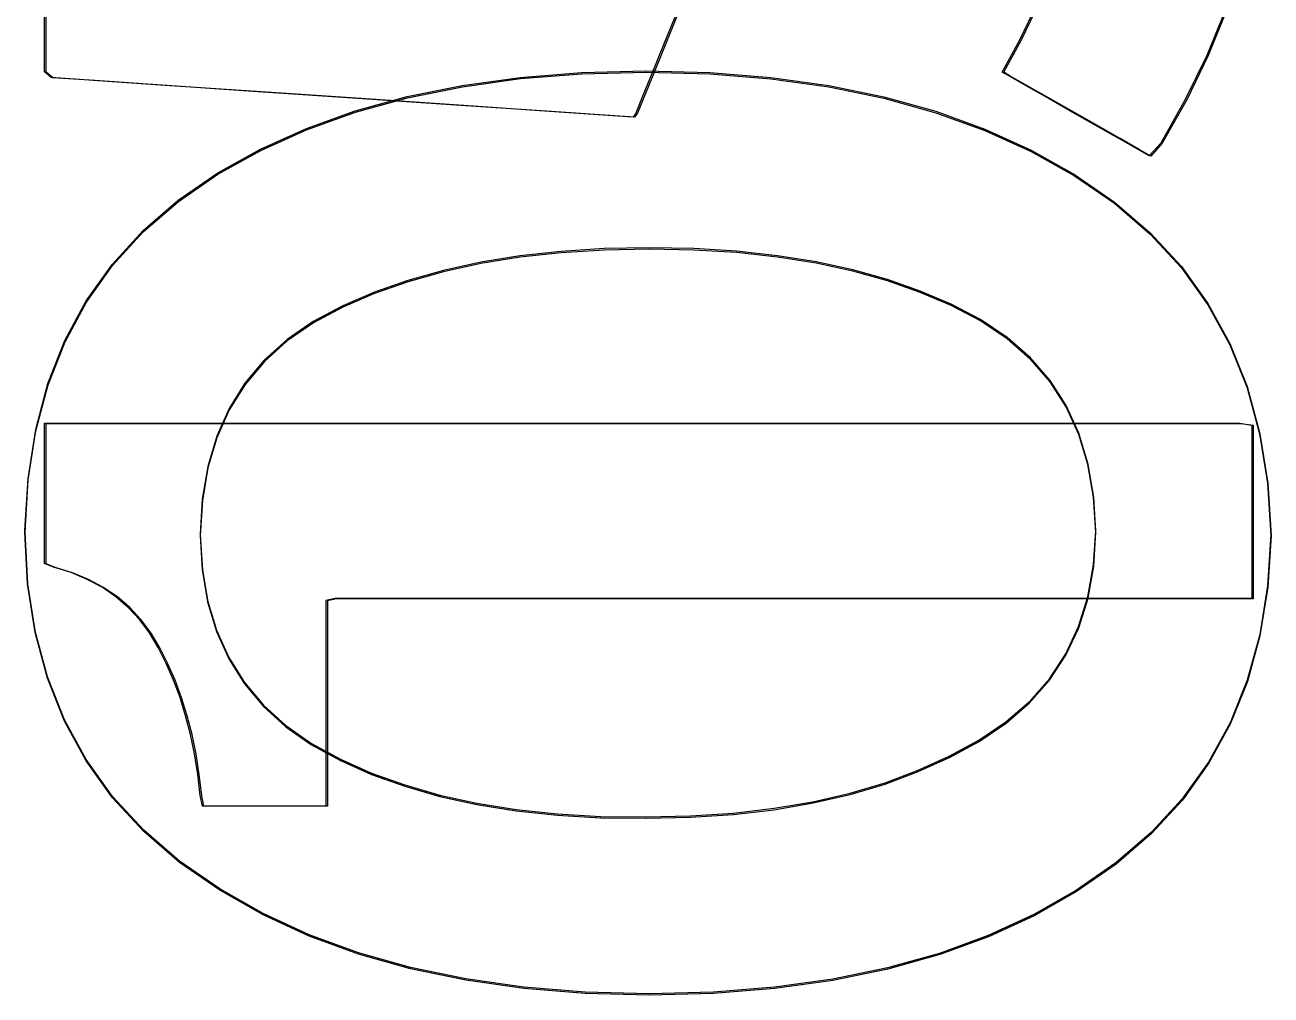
# Model space of a CAD drawing. Extents: x 1 to 47.7, y 0.2 to 35.
# Drawn here: x 34.6095 to 34.7098, y 15.4754 to 15.5535 of the extents above; entities that cross this region are included whole.
import ezdxf

# ---------------------------------------------------------------- set-up
doc = ezdxf.new("R2010")
doc.units = 0
doc.header["$MEASUREMENT"] = 0
for name, color, linetype in [('5_1___24__TARGET_LEDS___12', 7, 'CONTINUOUS'), ('6_2___8__INDEPENDENT_INPUT', 7, 'CONTINUOUS'), ('6_3___8__OPTOISO_INDEPENDE', 7, 'CONTINUOUS'), ('6_4___24__OPTOISO_INDEPEND', 7, 'CONTINUOUS'), ('6_5___8__INDEPENDENT_INPUT', 7, 'CONTINUOUS'), ('6_6___8__INDEPENDENT_INPUT', 7, 'CONTINUOUS'), ('6_7___8__OPTOISO_INDEPENDE', 7, 'CONTINUOUS'), ('6_8___8__OPTOISO_INDEPENDE', 7, 'CONTINUOUS')]:
    doc.layers.add(name, color=color, linetype=linetype)

msp = doc.modelspace()

# ---------------------------------------------------------------- linework, layer by layer
at = {"layer": '5_1___24__TARGET_LEDS___12'}
for points in [[(34.66214, 15.55456), (34.6611, 15.552), (34.66013, 15.54961), (34.65933, 15.54765), (34.65881, 15.54638), (34.65859, 15.54605), (34.65617, 15.54622), (34.65109, 15.54656), (34.64418, 15.54703), (34.63629, 15.54756), (34.62826, 15.54811), (34.62093, 15.5486), (34.61515, 15.549), (34.61175, 15.54923), (34.61121, 15.54969), (34.61121, 15.55345), (34.61121, 15.56022)], [(34.70625, 15.55464), (34.70477, 15.55101), (34.70304, 15.54746), (34.70106, 15.54397), (34.70015, 15.54293), (34.69921, 15.54347), (34.69769, 15.54433), (34.6958, 15.54541), (34.69375, 15.54657), (34.69177, 15.5477), (34.69006, 15.54867), (34.68883, 15.54937), (34.68831, 15.54967), (34.68973, 15.55227), (34.69115, 15.55522)]]:
    msp.add_lwpolyline(points, dxfattribs=at)
msp.add_lwpolyline([(34.70839, 15.50731), (34.70554, 15.50731), (34.69795, 15.50731), (34.68709, 15.50731), (34.67441, 15.50731), (34.66136, 15.50731), (34.64941, 15.50731), (34.64, 15.50731), (34.6346, 15.50731), (34.63386, 15.50714), (34.63386, 15.50593), (34.63386, 15.50383), (34.63386, 15.50115), (34.63386, 15.49823), (34.63386, 15.49539), (34.63386, 15.49295), (34.63386, 15.49125), (34.63386, 15.49061), (34.63347, 15.49061), (34.63245, 15.49061), (34.63099, 15.49061), (34.62928, 15.49061), (34.62752, 15.49061), (34.62591, 15.49061), (34.62465, 15.49061), (34.62392, 15.49061), (34.62375, 15.49148), (34.62355, 15.49317), (34.62329, 15.4948), (34.62297, 15.49638), (34.62258, 15.49789), (34.62212, 15.49935), (34.6216, 15.50075), (34.62101, 15.50208), (34.62036, 15.50336), (34.61966, 15.50455), (34.61885, 15.50563), (34.61795, 15.5066), (34.61695, 15.50746), (34.61584, 15.50821), (34.61464, 15.50886), (34.61334, 15.5094), (34.61194, 15.50983), (34.61121, 15.51012), (34.61121, 15.51095), (34.61121, 15.51239), (34.61121, 15.51422), (34.61121, 15.51622), (34.61121, 15.51816), (34.61121, 15.51982), (34.61121, 15.52098), (34.61121, 15.52142), (34.61492, 15.52142), (34.62482, 15.52142), (34.63898, 15.52142), (34.65551, 15.52142), (34.67253, 15.52142), (34.68811, 15.52142), (34.70038, 15.52142), (34.70742, 15.52142), (34.70839, 15.52128), (34.70839, 15.52025), (34.70839, 15.51847), (34.70839, 15.51621), (34.70839, 15.51374), (34.70839, 15.51134), (34.70839, 15.50929), (34.70839, 15.50785)], close=True, dxfattribs=at)
at = {"layer": '6_2___8__INDEPENDENT_INPUT'}
for points in [[(34.65949, 15.54978), (34.66464, 15.54965), (34.66955, 15.54926), (34.67422, 15.54861), (34.67865, 15.5477), (34.68284, 15.54653), (34.68679, 15.54509), (34.69051, 15.5434), (34.69399, 15.54145), (34.69722, 15.53923), (34.7001, 15.53676), (34.70261, 15.53404), (34.70474, 15.53107), (34.7065, 15.52786), (34.70789, 15.5244), (34.7089, 15.52069), (34.70954, 15.51673), (34.70981, 15.51252), (34.70955, 15.50836), (34.70891, 15.50444), (34.70791, 15.50077), (34.70653, 15.49734), (34.70479, 15.49416), (34.70267, 15.49121), (34.70019, 15.48852), (34.69734, 15.48607), (34.69416, 15.48386), (34.69073, 15.48191), (34.68706, 15.48022), (34.68313, 15.47878), (34.67896, 15.47761), (34.67454, 15.4767), (34.66986, 15.47605), (34.66494, 15.47566), (34.65976, 15.47553), (34.6546, 15.47566), (34.64968, 15.47606), (34.645, 15.47672), (34.64056, 15.47764), (34.63636, 15.47883), (34.6324, 15.48028), (34.62868, 15.48199), (34.6252, 15.48397), (34.62196, 15.48621), (34.61907, 15.48869), (34.61656, 15.49141), (34.61444, 15.49438), (34.61269, 15.49758), (34.61132, 15.50102), (34.61034, 15.5047), (34.60973, 15.50863), (34.60951, 15.51279), (34.60976, 15.51699), (34.61038, 15.52094), (34.61136, 15.52464), (34.61272, 15.52809), (34.61445, 15.53129), (34.61655, 15.53424), (34.61902, 15.53694), (34.62186, 15.53938), (34.62504, 15.54157), (34.62848, 15.54349), (34.63217, 15.54516), (34.6361, 15.54657), (34.64028, 15.54772), (34.64471, 15.54862), (34.64939, 15.54926), (34.65432, 15.54965)], [(34.65976, 15.53555), (34.65614, 15.53548), (34.65268, 15.53526), (34.64936, 15.5349), (34.6462, 15.53439), (34.6432, 15.53373), (34.64034, 15.53293), (34.63764, 15.53198), (34.63509, 15.53089), (34.63271, 15.52963), (34.63061, 15.52817), (34.62878, 15.52651), (34.62722, 15.52466), (34.62595, 15.52262), (34.62495, 15.52038), (34.62423, 15.51795), (34.62378, 15.51533), (34.62362, 15.51252), (34.62378, 15.50975), (34.62422, 15.50717), (34.62493, 15.50478), (34.62592, 15.50258), (34.62718, 15.50057), (34.62871, 15.49875), (34.63052, 15.49712), (34.63259, 15.49567), (34.63492, 15.49441), (34.63742, 15.49329), (34.64009, 15.49233), (34.64291, 15.49152), (34.6459, 15.49086), (34.64905, 15.49035), (34.65237, 15.49), (34.65585, 15.4898), (34.65949, 15.48976), (34.66309, 15.48984), (34.66653, 15.49007), (34.66982, 15.49045), (34.67295, 15.49098), (34.67593, 15.49167), (34.67875, 15.49251), (34.68141, 15.49351), (34.68392, 15.49465), (34.68631, 15.49594), (34.68848, 15.4974), (34.69037, 15.49904), (34.69198, 15.50087), (34.6933, 15.50288), (34.69433, 15.50508), (34.69507, 15.50747), (34.69553, 15.51003), (34.69571, 15.51279), (34.69554, 15.5156), (34.69508, 15.51822), (34.69435, 15.52064), (34.69333, 15.52286), (34.69203, 15.52488), (34.69044, 15.52671), (34.68858, 15.52834), (34.68643, 15.52978), (34.68407, 15.53101), (34.68159, 15.53207), (34.67895, 15.53299), (34.67615, 15.53378), (34.6732, 15.53441), (34.67008, 15.53491), (34.6668, 15.53527), (34.66336, 15.53548)]]:
    msp.add_lwpolyline(points, close=True, dxfattribs=at)
at = {"layer": '6_3___8__OPTOISO_INDEPENDE'}
for points in [[(34.65949, 15.54978), (34.66464, 15.54965), (34.66955, 15.54926), (34.67422, 15.54861), (34.67865, 15.5477), (34.68284, 15.54653), (34.68679, 15.54509), (34.69051, 15.5434), (34.69399, 15.54145), (34.69722, 15.53923), (34.7001, 15.53676), (34.70261, 15.53404), (34.70474, 15.53107), (34.7065, 15.52786), (34.70789, 15.5244), (34.7089, 15.52069), (34.70954, 15.51673), (34.70981, 15.51252), (34.70955, 15.50836), (34.70891, 15.50444), (34.70791, 15.50077), (34.70653, 15.49734), (34.70479, 15.49416), (34.70267, 15.49121), (34.70019, 15.48852), (34.69734, 15.48607), (34.69416, 15.48386), (34.69073, 15.48191), (34.68706, 15.48022), (34.68313, 15.47878), (34.67896, 15.47761), (34.67454, 15.4767), (34.66986, 15.47605), (34.66494, 15.47566), (34.65976, 15.47553), (34.6546, 15.47566), (34.64968, 15.47606), (34.645, 15.47672), (34.64056, 15.47764), (34.63636, 15.47883), (34.6324, 15.48028), (34.62868, 15.48199), (34.6252, 15.48397), (34.62196, 15.48621), (34.61907, 15.48869), (34.61656, 15.49141), (34.61444, 15.49438), (34.61269, 15.49758), (34.61132, 15.50102), (34.61034, 15.5047), (34.60973, 15.50863), (34.60951, 15.51279), (34.60976, 15.51699), (34.61038, 15.52094), (34.61136, 15.52464), (34.61272, 15.52809), (34.61445, 15.53129), (34.61655, 15.53424), (34.61902, 15.53694), (34.62186, 15.53938), (34.62504, 15.54157), (34.62848, 15.54349), (34.63217, 15.54516), (34.6361, 15.54657), (34.64028, 15.54772), (34.64471, 15.54862), (34.64939, 15.54926), (34.65432, 15.54965)], [(34.65976, 15.53555), (34.65614, 15.53548), (34.65268, 15.53526), (34.64936, 15.5349), (34.6462, 15.53439), (34.6432, 15.53373), (34.64034, 15.53293), (34.63764, 15.53198), (34.63509, 15.53089), (34.63271, 15.52963), (34.63061, 15.52817), (34.62878, 15.52651), (34.62722, 15.52466), (34.62595, 15.52262), (34.62495, 15.52038), (34.62423, 15.51795), (34.62378, 15.51533), (34.62362, 15.51252), (34.62378, 15.50975), (34.62422, 15.50717), (34.62493, 15.50478), (34.62592, 15.50258), (34.62718, 15.50057), (34.62871, 15.49875), (34.63052, 15.49712), (34.63259, 15.49567), (34.63492, 15.49441), (34.63742, 15.49329), (34.64009, 15.49233), (34.64291, 15.49152), (34.6459, 15.49086), (34.64905, 15.49035), (34.65237, 15.49), (34.65585, 15.4898), (34.65949, 15.48976), (34.66309, 15.48984), (34.66653, 15.49007), (34.66982, 15.49045), (34.67295, 15.49098), (34.67593, 15.49167), (34.67875, 15.49251), (34.68141, 15.49351), (34.68392, 15.49465), (34.68631, 15.49594), (34.68848, 15.4974), (34.69037, 15.49904), (34.69198, 15.50087), (34.6933, 15.50288), (34.69433, 15.50508), (34.69507, 15.50747), (34.69553, 15.51003), (34.69571, 15.51279), (34.69554, 15.5156), (34.69508, 15.51822), (34.69435, 15.52064), (34.69333, 15.52286), (34.69203, 15.52488), (34.69044, 15.52671), (34.68858, 15.52834), (34.68643, 15.52978), (34.68407, 15.53101), (34.68159, 15.53207), (34.67895, 15.53299), (34.67615, 15.53378), (34.6732, 15.53441), (34.67008, 15.53491), (34.6668, 15.53527), (34.66336, 15.53548)]]:
    msp.add_lwpolyline(points, close=True, dxfattribs=at)
at = {"layer": '6_4___24__OPTOISO_INDEPEND'}
for points in [[(34.66202, 15.55457), (34.66098, 15.55202), (34.66001, 15.54962), (34.65921, 15.54766), (34.65869, 15.54639), (34.65847, 15.54607), (34.65605, 15.54623), (34.65097, 15.54657), (34.64406, 15.54704), (34.63617, 15.54758), (34.62814, 15.54812), (34.62081, 15.54862), (34.61503, 15.54901), (34.61163, 15.54924), (34.61108, 15.54971), (34.61108, 15.55346), (34.61108, 15.56024)], [(34.70613, 15.55465), (34.70465, 15.55103), (34.70292, 15.54747), (34.70094, 15.54398), (34.70002, 15.54295), (34.69908, 15.54348), (34.69756, 15.54435), (34.69567, 15.54542), (34.69363, 15.54658), (34.69164, 15.54771), (34.68993, 15.54868), (34.68871, 15.54938), (34.68818, 15.54968), (34.6896, 15.55229), (34.69103, 15.55523)]]:
    msp.add_lwpolyline(points, dxfattribs=at)
msp.add_lwpolyline([(34.70827, 15.50732), (34.70541, 15.50732), (34.69783, 15.50732), (34.68697, 15.50732), (34.67428, 15.50732), (34.66124, 15.50732), (34.64928, 15.50732), (34.63988, 15.50732), (34.63448, 15.50732), (34.63373, 15.50716), (34.63373, 15.50595), (34.63373, 15.50384), (34.63373, 15.50116), (34.63373, 15.49824), (34.63373, 15.4954), (34.63373, 15.49297), (34.63373, 15.49127), (34.63373, 15.49063), (34.63335, 15.49063), (34.63233, 15.49063), (34.63087, 15.49063), (34.62916, 15.49063), (34.6274, 15.49063), (34.62579, 15.49063), (34.62453, 15.49063), (34.6238, 15.49063), (34.62363, 15.49149), (34.62343, 15.49318), (34.62317, 15.49482), (34.62285, 15.49639), (34.62245, 15.4979), (34.622, 15.49936), (34.62148, 15.50076), (34.62089, 15.5021), (34.62024, 15.50338), (34.61953, 15.50456), (34.61873, 15.50564), (34.61783, 15.50661), (34.61682, 15.50747), (34.61572, 15.50823), (34.61452, 15.50887), (34.61322, 15.50941), (34.61182, 15.50985), (34.61108, 15.51014), (34.61108, 15.51096), (34.61108, 15.5124), (34.61108, 15.51423), (34.61108, 15.51623), (34.61108, 15.51817), (34.61108, 15.51983), (34.61108, 15.52099), (34.61108, 15.52143), (34.6148, 15.52143), (34.62469, 15.52143), (34.63886, 15.52143), (34.65539, 15.52143), (34.6724, 15.52143), (34.68799, 15.52143), (34.70025, 15.52143), (34.7073, 15.52143), (34.70827, 15.52129), (34.70827, 15.52027), (34.70827, 15.51849), (34.70827, 15.51622), (34.70827, 15.51376), (34.70827, 15.51136), (34.70827, 15.5093), (34.70827, 15.50786)], close=True, dxfattribs=at)
at = {"layer": '6_5___8__INDEPENDENT_INPUT'}
for points in [[(34.65949, 15.54967), (34.66464, 15.54954), (34.66955, 15.54915), (34.67422, 15.5485), (34.67865, 15.54759), (34.68284, 15.54642), (34.68679, 15.54499), (34.69051, 15.54329), (34.69399, 15.54134), (34.69722, 15.53913), (34.7001, 15.53665), (34.70261, 15.53393), (34.70474, 15.53097), (34.7065, 15.52775), (34.70789, 15.52429), (34.7089, 15.52058), (34.70954, 15.51662), (34.70981, 15.51241), (34.70955, 15.50825), (34.70891, 15.50434), (34.70791, 15.50066), (34.70653, 15.49723), (34.70479, 15.49405), (34.70267, 15.49111), (34.70019, 15.48841), (34.69734, 15.48596), (34.69416, 15.48375), (34.69073, 15.4818), (34.68706, 15.48011), (34.68313, 15.47868), (34.67896, 15.4775), (34.67454, 15.47659), (34.66986, 15.47594), (34.66494, 15.47555), (34.65976, 15.47542), (34.6546, 15.47555), (34.64968, 15.47595), (34.645, 15.47661), (34.64056, 15.47753), (34.63636, 15.47872), (34.6324, 15.48017), (34.62868, 15.48188), (34.6252, 15.48386), (34.62196, 15.4861), (34.61907, 15.48858), (34.61656, 15.4913), (34.61444, 15.49427), (34.61269, 15.49747), (34.61132, 15.50091), (34.61034, 15.50459), (34.60973, 15.50852), (34.60951, 15.51268), (34.60976, 15.51688), (34.61038, 15.52083), (34.61136, 15.52453), (34.61272, 15.52798), (34.61445, 15.53118), (34.61655, 15.53413), (34.61902, 15.53683), (34.62186, 15.53928), (34.62504, 15.54146), (34.62848, 15.54338), (34.63217, 15.54505), (34.6361, 15.54646), (34.64028, 15.54762), (34.64471, 15.54851), (34.64939, 15.54916), (34.65432, 15.54954)], [(34.65976, 15.53544), (34.65614, 15.53537), (34.65268, 15.53515), (34.64936, 15.53479), (34.6462, 15.53428), (34.6432, 15.53362), (34.64034, 15.53282), (34.63764, 15.53187), (34.63509, 15.53078), (34.63271, 15.52952), (34.63061, 15.52806), (34.62878, 15.5264), (34.62722, 15.52455), (34.62595, 15.52251), (34.62495, 15.52027), (34.62423, 15.51785), (34.62378, 15.51522), (34.62362, 15.51241), (34.62378, 15.50964), (34.62422, 15.50706), (34.62493, 15.50467), (34.62592, 15.50247), (34.62718, 15.50046), (34.62871, 15.49864), (34.63052, 15.49701), (34.63259, 15.49556), (34.63492, 15.4943), (34.63742, 15.49318), (34.64009, 15.49222), (34.64291, 15.49141), (34.6459, 15.49075), (34.64905, 15.49024), (34.65237, 15.48989), (34.65585, 15.48969), (34.65949, 15.48965), (34.66309, 15.48973), (34.66653, 15.48996), (34.66982, 15.49034), (34.67295, 15.49088), (34.67593, 15.49156), (34.67875, 15.4924), (34.68141, 15.4934), (34.68392, 15.49454), (34.68631, 15.49583), (34.68848, 15.49729), (34.69037, 15.49893), (34.69198, 15.50076), (34.6933, 15.50277), (34.69433, 15.50497), (34.69507, 15.50736), (34.69553, 15.50993), (34.69571, 15.51268), (34.69554, 15.51549), (34.69508, 15.51811), (34.69435, 15.52053), (34.69333, 15.52275), (34.69203, 15.52477), (34.69044, 15.5266), (34.68858, 15.52823), (34.68643, 15.52967), (34.68407, 15.5309), (34.68159, 15.53196), (34.67895, 15.53289), (34.67615, 15.53367), (34.6732, 15.53431), (34.67008, 15.5348), (34.6668, 15.53516), (34.66336, 15.53537)]]:
    msp.add_lwpolyline(points, close=True, dxfattribs=at)
at = {"layer": '6_6___8__INDEPENDENT_INPUT'}
for points in [[(34.65949, 15.54978), (34.66464, 15.54965), (34.66955, 15.54926), (34.67422, 15.54861), (34.67865, 15.5477), (34.68284, 15.54653), (34.68679, 15.54509), (34.69051, 15.5434), (34.69399, 15.54145), (34.69722, 15.53923), (34.7001, 15.53676), (34.70261, 15.53404), (34.70474, 15.53107), (34.7065, 15.52786), (34.70789, 15.5244), (34.7089, 15.52069), (34.70954, 15.51673), (34.70981, 15.51252), (34.70955, 15.50836), (34.70891, 15.50444), (34.70791, 15.50077), (34.70653, 15.49734), (34.70479, 15.49416), (34.70267, 15.49121), (34.70019, 15.48852), (34.69734, 15.48607), (34.69416, 15.48386), (34.69073, 15.48191), (34.68706, 15.48022), (34.68313, 15.47878), (34.67896, 15.47761), (34.67454, 15.4767), (34.66986, 15.47605), (34.66494, 15.47566), (34.65976, 15.47553), (34.6546, 15.47566), (34.64968, 15.47606), (34.645, 15.47672), (34.64056, 15.47764), (34.63636, 15.47883), (34.6324, 15.48028), (34.62868, 15.48199), (34.6252, 15.48397), (34.62196, 15.48621), (34.61907, 15.48869), (34.61656, 15.49141), (34.61444, 15.49438), (34.61269, 15.49758), (34.61132, 15.50102), (34.61034, 15.5047), (34.60973, 15.50863), (34.60951, 15.51279), (34.60976, 15.51699), (34.61038, 15.52094), (34.61136, 15.52464), (34.61272, 15.52809), (34.61445, 15.53129), (34.61655, 15.53424), (34.61902, 15.53694), (34.62186, 15.53938), (34.62504, 15.54157), (34.62848, 15.54349), (34.63217, 15.54516), (34.6361, 15.54657), (34.64028, 15.54772), (34.64471, 15.54862), (34.64939, 15.54926), (34.65432, 15.54965)], [(34.65976, 15.53555), (34.65614, 15.53548), (34.65268, 15.53526), (34.64936, 15.5349), (34.6462, 15.53439), (34.6432, 15.53373), (34.64034, 15.53293), (34.63764, 15.53198), (34.63509, 15.53089), (34.63271, 15.52963), (34.63061, 15.52817), (34.62878, 15.52651), (34.62722, 15.52466), (34.62595, 15.52262), (34.62495, 15.52038), (34.62423, 15.51795), (34.62378, 15.51533), (34.62362, 15.51252), (34.62378, 15.50975), (34.62422, 15.50717), (34.62493, 15.50478), (34.62592, 15.50258), (34.62718, 15.50057), (34.62871, 15.49875), (34.63052, 15.49712), (34.63259, 15.49567), (34.63492, 15.49441), (34.63742, 15.49329), (34.64009, 15.49233), (34.64291, 15.49152), (34.6459, 15.49086), (34.64905, 15.49035), (34.65237, 15.49), (34.65585, 15.4898), (34.65949, 15.48976), (34.66309, 15.48984), (34.66653, 15.49007), (34.66982, 15.49045), (34.67295, 15.49098), (34.67593, 15.49167), (34.67875, 15.49251), (34.68141, 15.49351), (34.68392, 15.49465), (34.68631, 15.49594), (34.68848, 15.4974), (34.69037, 15.49904), (34.69198, 15.50087), (34.6933, 15.50288), (34.69433, 15.50508), (34.69507, 15.50747), (34.69553, 15.51003), (34.69571, 15.51279), (34.69554, 15.5156), (34.69508, 15.51822), (34.69435, 15.52064), (34.69333, 15.52286), (34.69203, 15.52488), (34.69044, 15.52671), (34.68858, 15.52834), (34.68643, 15.52978), (34.68407, 15.53101), (34.68159, 15.53207), (34.67895, 15.53299), (34.67615, 15.53378), (34.6732, 15.53441), (34.67008, 15.53491), (34.6668, 15.53527), (34.66336, 15.53548)]]:
    msp.add_lwpolyline(points, close=True, dxfattribs=at)
at = {"layer": '6_7___8__OPTOISO_INDEPENDE'}
for points in [[(34.65949, 15.54978), (34.66464, 15.54965), (34.66955, 15.54926), (34.67422, 15.54861), (34.67865, 15.5477), (34.68284, 15.54653), (34.68679, 15.54509), (34.69051, 15.5434), (34.69399, 15.54145), (34.69722, 15.53923), (34.7001, 15.53676), (34.70261, 15.53404), (34.70474, 15.53107), (34.7065, 15.52786), (34.70789, 15.5244), (34.7089, 15.52069), (34.70954, 15.51673), (34.70981, 15.51252), (34.70955, 15.50836), (34.70891, 15.50444), (34.70791, 15.50077), (34.70653, 15.49734), (34.70479, 15.49416), (34.70267, 15.49121), (34.70019, 15.48852), (34.69734, 15.48607), (34.69416, 15.48386), (34.69073, 15.48191), (34.68706, 15.48022), (34.68313, 15.47878), (34.67896, 15.47761), (34.67454, 15.4767), (34.66986, 15.47605), (34.66494, 15.47566), (34.65976, 15.47553), (34.6546, 15.47566), (34.64968, 15.47606), (34.645, 15.47672), (34.64056, 15.47764), (34.63636, 15.47883), (34.6324, 15.48028), (34.62868, 15.48199), (34.6252, 15.48397), (34.62196, 15.48621), (34.61907, 15.48869), (34.61656, 15.49141), (34.61444, 15.49438), (34.61269, 15.49758), (34.61132, 15.50102), (34.61034, 15.5047), (34.60973, 15.50863), (34.60951, 15.51279), (34.60976, 15.51699), (34.61038, 15.52094), (34.61136, 15.52464), (34.61272, 15.52809), (34.61445, 15.53129), (34.61655, 15.53424), (34.61902, 15.53694), (34.62186, 15.53938), (34.62504, 15.54157), (34.62848, 15.54349), (34.63217, 15.54516), (34.6361, 15.54657), (34.64028, 15.54772), (34.64471, 15.54862), (34.64939, 15.54926), (34.65432, 15.54965)], [(34.65976, 15.53555), (34.65614, 15.53548), (34.65268, 15.53526), (34.64936, 15.5349), (34.6462, 15.53439), (34.6432, 15.53373), (34.64034, 15.53293), (34.63764, 15.53198), (34.63509, 15.53089), (34.63271, 15.52963), (34.63061, 15.52817), (34.62878, 15.52651), (34.62722, 15.52466), (34.62595, 15.52262), (34.62495, 15.52038), (34.62423, 15.51795), (34.62378, 15.51533), (34.62362, 15.51252), (34.62378, 15.50975), (34.62422, 15.50717), (34.62493, 15.50478), (34.62592, 15.50258), (34.62718, 15.50057), (34.62871, 15.49875), (34.63052, 15.49712), (34.63259, 15.49567), (34.63492, 15.49441), (34.63742, 15.49329), (34.64009, 15.49233), (34.64291, 15.49152), (34.6459, 15.49086), (34.64905, 15.49035), (34.65237, 15.49), (34.65585, 15.4898), (34.65949, 15.48976), (34.66309, 15.48984), (34.66653, 15.49007), (34.66982, 15.49045), (34.67295, 15.49098), (34.67593, 15.49167), (34.67875, 15.49251), (34.68141, 15.49351), (34.68392, 15.49465), (34.68631, 15.49594), (34.68848, 15.4974), (34.69037, 15.49904), (34.69198, 15.50087), (34.6933, 15.50288), (34.69433, 15.50508), (34.69507, 15.50747), (34.69553, 15.51003), (34.69571, 15.51279), (34.69554, 15.5156), (34.69508, 15.51822), (34.69435, 15.52064), (34.69333, 15.52286), (34.69203, 15.52488), (34.69044, 15.52671), (34.68858, 15.52834), (34.68643, 15.52978), (34.68407, 15.53101), (34.68159, 15.53207), (34.67895, 15.53299), (34.67615, 15.53378), (34.6732, 15.53441), (34.67008, 15.53491), (34.6668, 15.53527), (34.66336, 15.53548)]]:
    msp.add_lwpolyline(points, close=True, dxfattribs=at)
at = {"layer": '6_8___8__OPTOISO_INDEPENDE'}
for points in [[(34.65951, 15.54967), (34.66465, 15.54954), (34.66956, 15.54915), (34.67423, 15.5485), (34.67866, 15.54759), (34.68285, 15.54642), (34.68681, 15.54499), (34.69052, 15.54329), (34.694, 15.54134), (34.69723, 15.53913), (34.70011, 15.53665), (34.70262, 15.53393), (34.70476, 15.53097), (34.70652, 15.52775), (34.7079, 15.52429), (34.70892, 15.52058), (34.70956, 15.51662), (34.70983, 15.51241), (34.70956, 15.50825), (34.70892, 15.50434), (34.70792, 15.50066), (34.70654, 15.49723), (34.7048, 15.49405), (34.70269, 15.49111), (34.7002, 15.48841), (34.69735, 15.48596), (34.69417, 15.48375), (34.69075, 15.4818), (34.68707, 15.48011), (34.68315, 15.47868), (34.67897, 15.4775), (34.67455, 15.47659), (34.66987, 15.47594), (34.66495, 15.47555), (34.65978, 15.47542), (34.65462, 15.47555), (34.6497, 15.47595), (34.64502, 15.47661), (34.64058, 15.47753), (34.63637, 15.47872), (34.63241, 15.48017), (34.62869, 15.48188), (34.62521, 15.48386), (34.62198, 15.4861), (34.61909, 15.48858), (34.61658, 15.4913), (34.61445, 15.49427), (34.6127, 15.49747), (34.61134, 15.50091), (34.61035, 15.50459), (34.60975, 15.50852), (34.60952, 15.51268), (34.60977, 15.51688), (34.61039, 15.52083), (34.61138, 15.52453), (34.61274, 15.52798), (34.61446, 15.53118), (34.61656, 15.53413), (34.61903, 15.53683), (34.62187, 15.53928), (34.62505, 15.54146), (34.62849, 15.54338), (34.63218, 15.54505), (34.63611, 15.54646), (34.6403, 15.54762), (34.64473, 15.54851), (34.6494, 15.54916), (34.65433, 15.54954)], [(34.65978, 15.53544), (34.65616, 15.53537), (34.65269, 15.53515), (34.64938, 15.53479), (34.64622, 15.53428), (34.64321, 15.53362), (34.64036, 15.53282), (34.63765, 15.53187), (34.6351, 15.53078), (34.63273, 15.52952), (34.63062, 15.52806), (34.62879, 15.5264), (34.62724, 15.52455), (34.62596, 15.52251), (34.62496, 15.52027), (34.62424, 15.51785), (34.6238, 15.51522), (34.62363, 15.51241), (34.6238, 15.50964), (34.62423, 15.50706), (34.62495, 15.50467), (34.62593, 15.50247), (34.62719, 15.50046), (34.62872, 15.49864), (34.63053, 15.49701), (34.63261, 15.49556), (34.63494, 15.4943), (34.63744, 15.49318), (34.6401, 15.49222), (34.64293, 15.49141), (34.64591, 15.49075), (34.64907, 15.49024), (34.65238, 15.48989), (34.65586, 15.48969), (34.65951, 15.48965), (34.6631, 15.48973), (34.66655, 15.48996), (34.66983, 15.49034), (34.67297, 15.49088), (34.67594, 15.49156), (34.67876, 15.4924), (34.68142, 15.4934), (34.68393, 15.49454), (34.68632, 15.49583), (34.6885, 15.49729), (34.69039, 15.49893), (34.69199, 15.50076), (34.69331, 15.50277), (34.69434, 15.50497), (34.69509, 15.50736), (34.69555, 15.50993), (34.69572, 15.51268), (34.69555, 15.51549), (34.6951, 15.51811), (34.69436, 15.52053), (34.69334, 15.52275), (34.69204, 15.52477), (34.69046, 15.5266), (34.68859, 15.52823), (34.68644, 15.52967), (34.68408, 15.5309), (34.68161, 15.53196), (34.67897, 15.53289), (34.67617, 15.53367), (34.67321, 15.53431), (34.67009, 15.5348), (34.66681, 15.53516), (34.66337, 15.53537)]]:
    msp.add_lwpolyline(points, close=True, dxfattribs=at)

doc.saveas('drawing.dxf')
